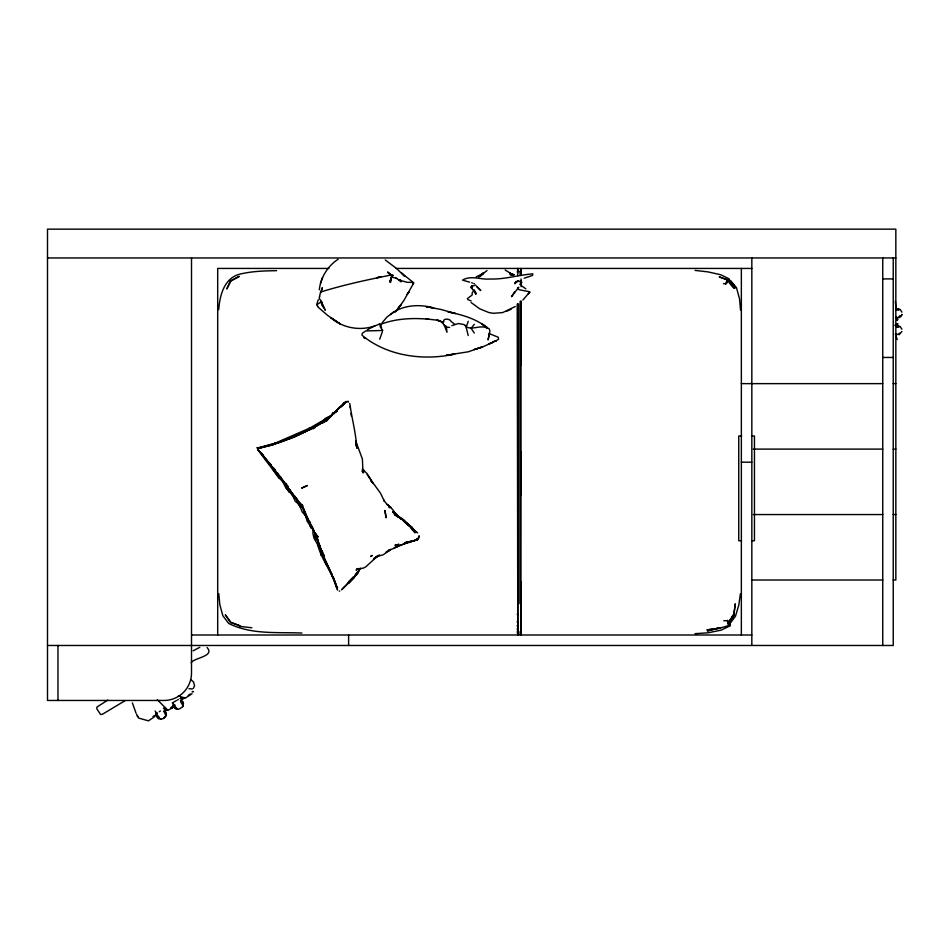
<?xml version="1.0" encoding="UTF-8"?>
<svg xmlns="http://www.w3.org/2000/svg" width="950" height="950" viewBox="0 0 950 950"><rect width="100%" height="100%" fill="white"/><g stroke="black" fill="none" stroke-linecap="round" stroke-linejoin="round"><path stroke-width="1.43" d="M517.762 632.261L517.774 635.004L517.263 304.095M517.774 635.004L517.655 303.893M518.522 303.976L518.462 603.689M520.149 272.033L520.161 271.011L520.161 275.001M520.089 603.701L520.149 301.245M521.051 301.293L521.028 495.152M521.051 632.201L520.956 634.992L521.028 451.784M521.016 365.049L521.016 301.138M521.004 633.282L521.004 581.851M521.087 286.71L521.099 278.956M517.655 273.315L517.738 268.434L517.679 275.524M521.063 271.332L521.051 274.312L520.921 268.434L521.063 271.332L521.016 270.263M472.221 286.306L471.865 285.724L472.103 288.266L472.186 285.962M521.028 275.524L521.039 273.327M319.307 289.774C320.637 277.471 327.691 266.012 338.081 259.291M313.025 528.259L312.942 533.674L314.082 538.484L319.924 548.233L318.488 546.167M895.981 337.096L896.206 334.293M896.752 327.299L897.726 323.986M520.944 627.047L521.016 626.097M719.957 627.712L707.334 630.919L719.756 627.998L706.907 629.898L719.304 628.33L728.828 625.516L733.103 615.006L729.149 621.621M257.783 449.433L275.262 470.725L269.836 464.063L302.777 507.454M730.229 620.101L733.768 615.588L735.229 604.022L733.768 615.588L729.244 621.692M218.714 309.676C219.747 296.079 223.654 279.597 238.106 274.609C250.646 271.225 263.661 270.892 276.569 270.667M740.406 593.774L738.827 605.031L735.49 616.194L729.909 623.639M730.348 283.385L734.528 288.456C724.707 279.989 729.754 276.177 735.347 287.862L730.039 280.404L727.581 280.499M419.057 535.8L418.772 538.116L417.181 539.315M419.104 536.263L417.584 539.719L403.869 543.554L405.662 542.723L409.497 541.536L388.396 550.679L390.296 550.014L383.088 554.824L376.022 556.771L377.197 556.273M451.844 325.648L458.363 323.546L463.968 324.52L466.688 327.168C473.124 329.876 480.213 324.924 486.934 327.892A11.364 3.147 0.1 0 1 489.25 328.89L489.927 331.051L488.098 339.922L489.392 333.046M257.806 448.293L258.091 448.091M164.219 708.688L167.77 710.339L172.271 707.952L173.422 703.012M517.275 272.033L517.667 270.263M156.928 713.901L156.726 716.205M522.868 300.069L529.946 291.816L519.128 289.726L517.513 287.814M418.071 538.258L417.228 540.004L410.162 541.488M380.344 325.992L380.843 324.271C399.142 317.253 420.446 317.597 439.791 320.637M413.357 283.385L413.547 282.779M359.991 568.575L357.912 572.969L354.077 577.576L341.644 589.855M319.628 296.768L319.58 296.578M316.872 304.059L318.25 299.761M896.527 317.157C898.617 318.701 901.597 316.884 901.799 314.462M901.514 315.531L901.883 314.462M901.883 331.503L899.211 334.637L896.444 334.198M468.255 321.29L466.593 326.135L465.631 325.351L468.231 335.54M320.483 283.492L322.525 277.614M359.088 570.166L357.77 573.099L353.234 577.671M379.691 339.209L382.387 331.716M360.026 568.682L354.326 576.864L342.226 588.881M391.531 277.614L389.785 281.853L391.554 277.424L390.414 282.447L391.103 276.937L396.589 278.314L401.066 281.841M726.477 279.573L719.209 276.866L727.676 279.811L725.574 284.299M193.396 688.346L194.524 685.769L193.61 682.124L190.891 679.571M416.718 538.899L416.468 539.469L416.836 538.876M728.484 622.713L730.408 625.729L721.062 630.159L708.059 632.807L695.008 633.662M516.016 281.497L514.947 283.777L516.325 281.687M726.133 283.112L727.249 280.749M166.143 715.362L163.626 718.248M182.626 706.622L183.208 705.518M413.191 283.979L404.201 299.962L397.931 308.988M380.843 324.271L380.344 326.931L382.209 329.816M733.768 615.588L730.241 620.089M339.744 591.031L339.257 591.149M336.692 411.219L338.449 408.5L346.073 401.423M514.722 291.65L511.504 296.744L518.831 287.137M320.886 301.898C320.079 303.311 314.402 304.784 317.894 306.221M347.391 401.411L348.389 401.363L347.997 402.313M355.098 575.047L357.081 572.339M516.337 281.414L514.983 283.207L518.783 280.832M358.554 570.368L360.24 568.183M357.022 569.074L356.143 570.214L357.794 568.528L357.022 569.074L363.458 568.076L365.857 566.758L377.851 555.845M474.311 324.306L471.141 328.32L474.299 333.034M895.316 333.913L897.216 339.518M395.01 312.289L397.824 308.988L395.96 311.042M382.149 322.715L387.125 316.896L393.561 312.122L390.497 314.557M352.782 577.968L347.474 583.264M353.364 576.899L349.042 581.364M480.237 276.284L483.075 273.267L480.367 275.963M376.817 277.839L380.902 276.723L376.912 277.744M341.157 406.909L343.021 405.08M336.941 410.839L333.521 413.214L337.143 410.923L334.044 413.701M480.427 275.951L483.312 273.22L479.608 276.141L483.562 273.208L476.259 276.83M343.947 404.166L345.753 402.468M478.764 277.044L487.006 270.536M895.767 310.175L896.527 309.474M900.172 315.637L898.961 316.481M727.273 280.962L728.626 279.763M412.965 283.729L413.749 283.041L413.238 282.399L407.324 282.328L399.261 280.155L400.615 279.906M345.515 401.886L330.351 416.385L331.027 415.708L311.695 428.224L317.015 425.267L308.049 430.124M375.191 557.781L379.43 555.026M330.707 416.753L327.239 419.413L326.266 421.301L332.393 414.224L346.263 401.862M392.872 275.619L391.851 276.414L392.896 275.666L392.504 274.74C368.457 279.549 343.853 284.774 320.566 292.054L319.164 298.407L320.601 300.319M170.893 707.667L174.456 705.031M180.393 700.649L184.941 697.49M373.457 559.265L379.109 555.406M337.143 410.923L332.951 413.048L331.455 415.791L332.951 413.048C331.562 417.359 325.755 416.373 323.617 420.268L324.223 419.793L308.691 428.676L309.854 428.034L274.17 443.603L276.391 443.116L259.944 447.782L266.57 446.072L262.675 446.928M315.661 426.55L325.09 420.85L316.635 425.98M528.259 293.788L529.72 292.754M157.403 712.904L156.144 713.581M895.256 325.613L896.978 324.496M188.207 695.4L190.368 693.999M192.042 693.761L185.001 698.297L180.904 697.894M471.117 302.539L479.667 308.786L488.811 312.526L493.418 313.298L502.704 312.574L515.28 306.517M107.706 700.126L96.805 707.168L96.9 708.902L100.522 714.436L102.232 714.364L125.163 700.625M322.466 423.13L326.883 420.446M173.161 703.154L172.283 702.964M895.173 325.387L897.786 323.831M313.061 428.771L315.186 427.524M173.304 702.371L176.249 700.672M177.341 700.043L178.339 699.461M179.977 698.523L182.78 698.891M159.232 711.704L160.396 711.028M193.515 691.707L192.803 691.398M519.745 284.466L521.918 282.411L517.501 280.832M191.164 662.684C194.322 657.614 215.139 656.462 207.064 647.496M297.706 435.373L303.335 432.701L294.061 437.154L278.029 443.032M310.199 429.626L312.384 428.438M395.164 547.105L397.361 545.906M367.329 329.816L375.274 325.577M386.068 551.95L390.593 549.551M193.111 650.809L199.809 647.283M506.932 311.161L511.195 309.118M896.444 309.474L897.406 309.035M896.444 326.515L897.406 326.076M898.961 333.533L899.614 333.201M394.012 311.79C405.887 304.819 420.613 304.178 433.663 307.942L426.348 306.779M388.621 550.383L390.64 549.373M309.118 429.626L311.244 428.604L295.711 435.777L280.202 441.524M374.003 558.291L374.644 557.994M152.986 716.419L156.714 714.637M164.148 711.087L166.63 709.911L167.58 710.363M394.084 548.031L398.81 545.87M296.709 435.919L288.206 439.209M313.488 427.844L303.549 432.523L306.886 431.134M179.467 708.938L182.673 706.705L183.409 703.214M379.537 323.902C363.862 331.764 343.936 329.211 330.742 317.656L340.029 323.808L327.572 315.376L317.692 306.779M286.983 439.66L272.709 444.778L260.573 447.925M274.657 444.101L278.504 442.522M404.7 543.163L406.541 542.414M399.986 545.324L415.767 540.111L410.234 541.464M488.585 343.995L493.359 342.095L481.068 347.617L474.24 349.541L482.149 346.892L468.421 351.773L446.298 355.264L454.694 354.113C423.261 361.024 386.887 356.096 361.974 335.207L362.259 333.343L365.655 330.98L382.838 330.457M495.437 341.098L498.584 339.269L498.275 337.25L489.25 333.616M488.716 344.066L496.304 340.753L492.706 341.703M405.294 542.533L407.514 541.832M475.617 285.036L470.998 286.698L470.582 287.387L472.399 288.646M408.939 542.521L411.065 541.868M277.851 442.474L258.293 447.794M274.728 444.196L267.211 446.358M258.602 448.269L266.879 446.179M258.875 447.854L262.889 446.88M524.21 278.196L532.523 275.441L532.855 273.849C518.569 274.978 504.747 279.502 490.247 278.991C481.116 280.001 471.034 274.906 462.543 280.131L469.644 282.174M895.411 324.294L897.144 323.891M172.271 707.952L171.439 707.821M161.12 719.043C164.884 719.186 168.292 714.127 165.252 711.17M897.322 309.035L898.356 308.881M897.56 310.139L898.961 310.139M897.322 326.076L898.356 325.921M897.56 327.18L898.961 327.18M192.031 691.921L192.743 691.814M441.976 322.157L443.697 321.884C442.51 317.537 450.941 319.034 451.024 321.421L454.955 324.401M726.394 281.176L728.899 281.081L725.99 283.682L723.508 283.706M514.176 274.633L509.996 274.657L514.176 274.764L509.912 273.351L513.131 275.262L509.889 272.983M517.287 633.116L518.546 633.116M47.5 257.961L895.838 257.961M328.949 268.434L217.692 268.434L217.692 635.004M395.711 268.434L751.83 268.434M882.752 278.908L893.226 278.908M882.752 357.449L893.226 357.449M741.356 383.634L882.752 383.634M893.226 383.634L895.838 383.634M741.594 436.003L738.744 436.003L738.744 540.74L741.594 540.74M751.592 436.003L754.454 436.003L754.454 540.74L751.592 540.74M753.303 449.101L882.752 449.101M893.226 449.101L895.838 449.101M741.356 462.187L751.83 462.187M753.303 514.556L882.752 514.556M893.226 514.556L895.838 514.556M751.83 580.011L882.752 580.011M893.226 580.011L895.838 580.011L895.838 229.152L47.5 229.152L47.5 700.459L164.018 700.459A27.491 27.491 0 0 0 191.508 672.968L191.508 257.961M191.508 635.004L751.83 635.004M47.5 645.477L893.226 645.477L893.226 257.961M301.91 633.044C277.447 632.011 251.251 634.837 228.701 623.426L222.87 615.802L219.854 604.77L218.749 593.607M188.931 688.738L192.411 688.928M178.184 709.187L175.786 708.783L174.135 707.299M178.232 709.27L174.883 708.249M161.167 719.126L158.721 718.639L157.071 717.155M723.805 620.694L727.973 620.884L728.935 623.984M426.158 318.844L428.735 318.974M446.892 327.156L449.635 327.429M239.329 626.335L251.881 627.772M695.079 270.394L708.035 271.902L720.931 274.799L729.232 278.92L727.676 279.811M426.253 306.731L440.883 309.439L455.406 313.512L447.913 311.814C461.949 314.806 476.544 318.654 487.671 328.201L482.089 324.081L487.231 327.524M156.239 713.699L156.227 712.999M898.273 308.881L900.172 309.474L901.883 312.17M898.273 325.921L900.172 326.515L901.883 329.211M414.865 531.311L416.409 532.095M412.431 528.449L416.48 531.976M471.117 300.96L467.804 299.559L467.424 298.585L472.162 295.011L472.174 292.861L474.204 290.166L475.891 294.322L474.941 291.733M178.386 695.934L184.431 697.846M395.853 278.207L396.874 278.516M413.096 528.544L403.762 521.336M471.699 282.767L472.483 283.041M473.789 283.48L474.454 283.717M439.791 321.278L436.869 320.067L441.453 321.504L444.386 325.197M444.576 325.434L446.274 326.254L446.999 332.251L444.125 324.876M163.424 708.261L166.63 709.911M505.162 270.014L513 274.811M385.249 259.956L396.316 268.304M164.172 707.999L164.849 708.367M363.719 337.713L365.168 338.509M302.444 506.065L292.636 494.142L297.671 501.244L301.898 505.317L299.891 503.358L302.623 506.588L307.871 518.415M401.803 519.092L393.395 512.062L395.426 515.565C394.44 508.202 386.864 506.006 383.871 500.104L384.441 501.315L380.463 493.145L369.265 477.684M399.879 517.916L398.371 516.634L402.527 518.914L408.001 524.341L403.786 520.125M181.367 700.696L182.364 701.409M180.643 701.729L182.198 704.437M175.797 707.263L176.51 707.726M164.303 710.553L165.3 711.253M163.566 711.586L164.279 712.049M159.434 717.582L157.926 715.718M158.769 718.722L156.679 716.122M390.771 274.312L387.529 272.104L389.334 273.849M417.644 532.903L411.718 528.782L414.366 531.347M521.716 285.914L525.861 288.824M439.886 321.017L442.593 322.952M393.276 511.67L401.339 519.163M412.68 281.996L401.494 272.994L404.676 276.272L396.72 268.696M392.789 511.872L394.606 513.214L392.825 511.622M394.238 513.997L397.207 516.408M364.468 470.844L362.271 469.051L367.128 473.658L373.16 483.598L370.631 480.474M393.549 512.715L399.974 518.225M393.918 512.311L415.138 531.359M407.871 524.578L410.733 527.048M362.496 470.357L364.135 471.794M895.814 317.49L897.94 319.426L897.133 320.34L896.812 317.514M396.269 515.565L398.323 517.429M315.709 534.411L317.241 535.836L315.103 533.793L310.864 524.4M403.608 520.137L411.73 528.093L415.103 532.867L411.053 528.153M306.981 517.548L302.29 512.026L299.404 505.044L300.342 507.051L296.97 502.099L298.692 503.832L297.279 502.657C301.15 502.431 305.425 513.819 301.922 505.602L295.343 501.505L292.374 494.974L292.659 495.627L285.463 486.911L282.494 481.306L279.039 477.992L258.032 450.146M157.368 699.794L167.331 709.721M283.266 481.84L282.34 480.926L283.836 482.469M476.579 286.354L480.759 290.534L476.484 286.211M392.683 511.694L393.514 512.525M315.103 533.793L318.238 536.999L315.958 534.541L317.822 540.384M388.075 272.353L390.367 274.788M472.043 288.788L475.962 293.36L474.204 290.166M727.451 620.303L728.828 625.516M730.039 280.404L736.428 287.553L739.516 298.775L740.525 310.021M260.977 452.544L263.566 455.501M313.797 531.026L307.111 521.182L305.021 513.914M728.46 622.345L729.956 624.079M271.272 465.227L258.923 450.668M301.993 504.688L302.919 505.768M273.184 467.459L275.666 470.523M182.317 701.314L183.065 702.264M367.116 474.561L369.633 477.921M284.988 483.17L285.998 484.464L257.569 448.982M309.534 521.811L310.519 523.094L306.719 516.942L303.252 507.811M286.639 488.478L285.463 486.911L289.56 492.385L287.743 489.951M277.388 472.898L284.216 482.113M285.831 483.384L288.384 486.851M305.793 515.624L307.159 517.596M294.583 495.876L297.564 500.163L296.103 498.037M279.039 477.992L272.721 468.884L273.897 470.594M291.959 492.931L294.013 495.959L286.152 484.749M289.809 489.772L291.27 491.934M362.223 471.164L363.268 472.732L362.176 470.891M137.18 715.944L138.688 718.093L148.461 720.848C151.169 718.592 159.505 715.267 155.088 710.992M337.499 589.178C332.939 573.147 321.338 560.191 317.502 544.053M517.204 614.116L517.607 614.757M136.634 714.4L137.904 716.526M305.104 514.639L305.567 515.47M313.904 530.528L311.41 525.587M370.654 479.821L371.414 481.211M320.554 301.649L325.244 310.234L321.302 301.245L322.798 306.791L321.302 301.257M336.882 588.584L331.598 574.168L333.082 577.944L323.451 557.27L321.777 552.615L323.891 558.137L315.174 533.532L315.424 534.138L305.496 515.244L302.147 506.659L302.729 507.858M136.088 713.284L132.359 702.905M337.582 587.682L337.428 587.373M729.636 624.328L728.626 622.713L728.46 624.554L727.783 621.727M379.715 324.009L381.591 327.881M324.758 558.921L327.988 565.879M328.486 567.019L332.322 575.047M349.754 403.37C351.749 417.893 355.739 432.084 356.666 446.761L355.929 442.332L356.986 448.258L355.834 442.676M321.136 549.646L324.247 557.614M320.637 548.423L316.492 535.693M183.018 702.181L183.457 703.297M175.287 706.634L174.942 705.019M173.743 706.266L174.183 707.382M164.789 712.69L165.134 714.293M322.074 550.763L324.425 556.961L323.178 553.612M335.433 583.122L337.345 588.288M337.571 590.188L333.961 579.156L324.556 558.683L319.093 544.077M333.509 577.683L334.946 581.756M517.204 621.502L517.619 622.678M363.019 472.815L362.389 459.004L355.716 441.073M324.876 559.716L326.313 564.787L325.137 560.464M350.063 406.386L350.431 408.168M517.216 625.48L517.607 627.047M517.263 631.501L517.655 633.282M517.239 628.674L517.607 630.361M315.412 533.425L315.768 535.23L315.721 533.437M521.111 281.687L521.004 280.951L521.004 284.881M896.016 310.46L895.387 301.138M351.025 413.392L351.322 416.017M173.684 705.137L173.791 706.349M520.173 634.161L520.149 631.501M882.752 257.961L882.752 645.477M751.83 257.961L751.83 645.477M741.356 268.434L741.356 635.004M348.614 635.004L348.614 645.477M57.974 645.477L57.974 700.459M321.456 551.629L321.278 555.251L321.456 551.629M257.129 447.842L257.83 447.569L257.129 447.842M322.276 287.862L320.791 292.553L322.276 287.862M230.482 280.891L226.753 288.978L230.886 281.034L239.329 276.343L230.482 280.891M409.106 291.519L407.182 294.369L409.153 291.603M401.221 304.416L397.86 308.655L401.28 304.451M344.233 403.121L342.546 405.032L344.743 402.539L344.233 403.121M351.975 579.476L348.662 583.134L353.958 577.659L351.975 579.476M371.414 555.928L370.761 556.498L372.222 555.441L371.414 555.928M304.891 486.614L301.637 488.122L307.444 485.509L304.891 486.614M396.091 544.979L394.939 545.336L399 544.326L396.091 544.979M239.804 625.765L230.494 622.464L225.292 614.745L230.612 622.096L239.804 625.765M395.022 513.475L393.989 512.881L401.791 519.222L395.022 513.475M389.571 506.421L387.077 504.474L390.782 507.419L389.571 506.421M300.081 504.984L297.861 503.156L300.081 504.984M411.101 526.621L406.885 523.189L411.932 527.309L411.101 526.621M281.188 478.206L280.452 476.829L281.188 478.206M389.084 506.718L388.609 505.863L389.678 507.822L389.084 506.718M316.362 539.113L314.806 536.085L316.362 539.113M311.267 528.022L310.163 525.956L311.232 527.998M156.524 713.711L156.156 712.88L156.524 713.711M318.369 543.317L315.994 535.729L318.903 545.11L318.369 543.317M385.486 513.677L384.952 510.447L386.044 517.821L385.486 513.677"/></g></svg>
